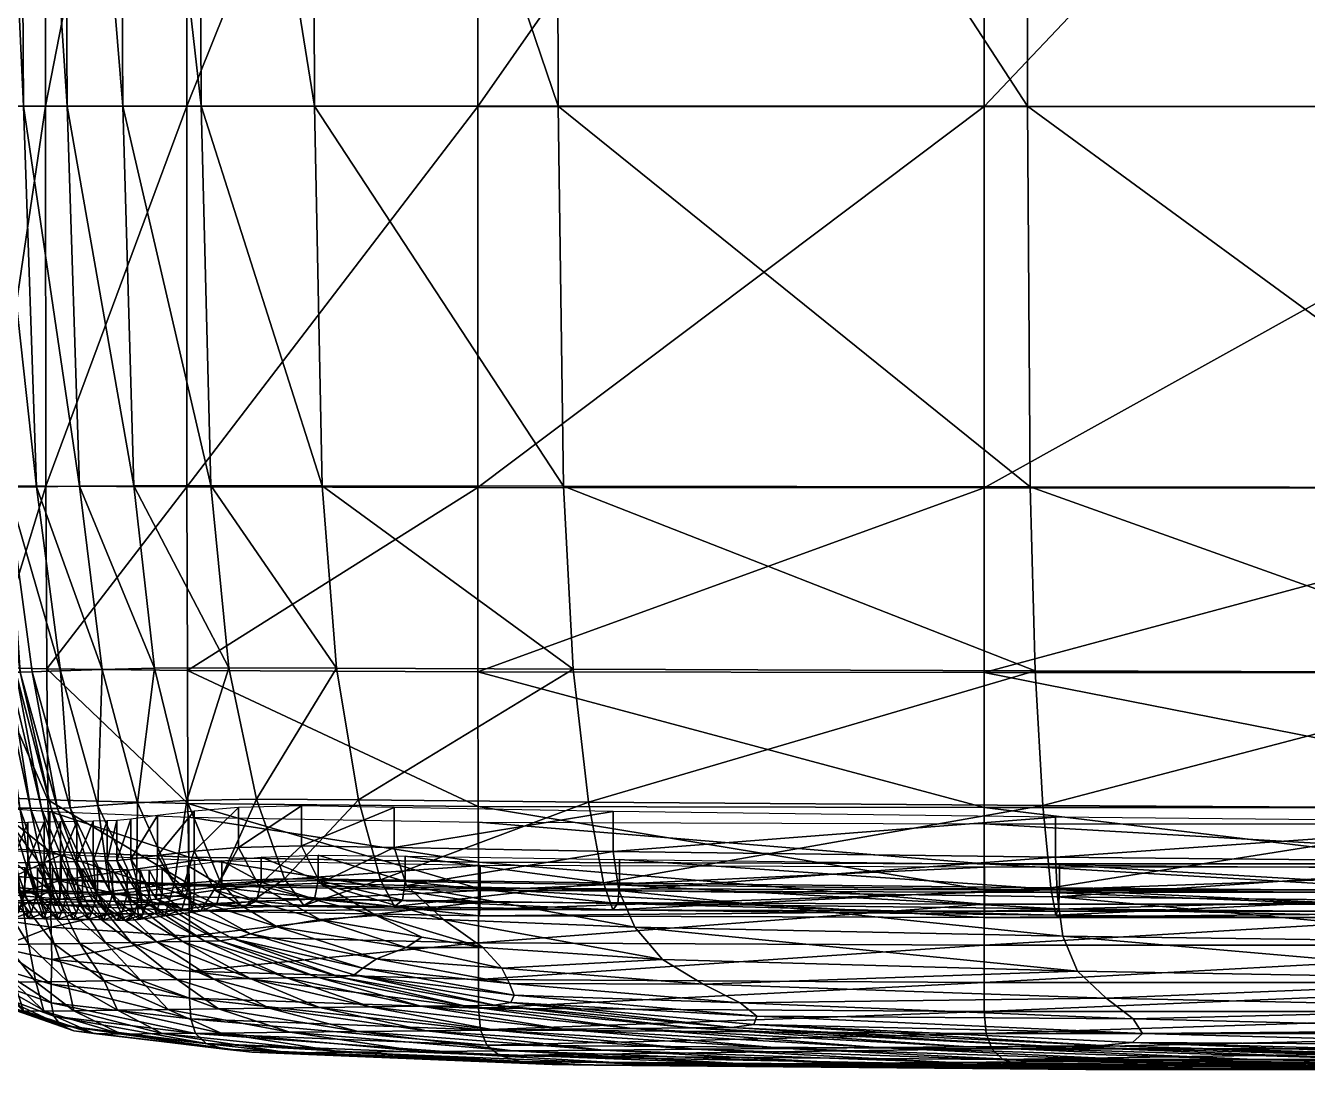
# Model space of a CAD drawing. Header units: centimetres. Extents: x -956 to 956, y -466 to 466.
# Drawn here: x 782.42 to 825.69, y -450.46 to -415.24 of the extents above; entities that cross this region are included whole.
import ezdxf

# ---------------------------------------------------------------- set-up
doc = ezdxf.new("R2010")
doc.units = ezdxf.units.CM
doc.layers.add('fabric', color=7, linetype='Continuous', true_color=0x3d8706)

msp = doc.modelspace()

# ---------------------------------------------------------------- meshes
at = {"layer": 'fabric', "color": 34, "true_color": 0xb1581a}
mesh = msp.add_polyface(dxfattribs=at)
corners = [(865.925, -393.524, -359.946), (865.925, -417.968, -359.936), (837.931, -417.968, -359.936), (837.931, -393.524, -359.946), (865.925, -354.363, -359.946), (837.931, -354.363, -359.946), (865.925, -297.346, -359.946), (837.931, -297.346, -359.946), (847.252, -393.524, 126.157), (847.252, -363.926, 126.157), (833.811, -363.492, 126.128), (833.811, -393.524, 126.128), (847.252, -417.968, 126.045), (833.818, -417.966, 126.016), (857.54, -417.968, 126.045), (857.54, -393.524, 126.158), (857.54, -364.267, 126.158), (847.252, -335.597, 126.157), (847.252, -308.6, 126.157), (833.811, -306.275, 126.128), (833.811, -333.862, 126.128), (857.54, -336.961, 126.157), (857.54, -310.427, 126.158), (865.684, -393.524, 126.157), (865.684, -364.537, 126.157), (865.684, -417.968, 126.045), (865.684, -338.041, 126.157), (816.208, -393.524, 126.038), (816.208, -362.944, 126.038), (800.337, -362.485, 125.505), (816.239, -417.961, 125.931), (800.337, -393.524, 125.505), (816.208, -331.669, 126.038), (800.337, -329.835, 125.505), (816.208, -303.336, 126.038), (814.78, -393.524, -359.946), (814.78, -354.363, -359.946), (814.78, -417.968, -359.936), (797.685, -417.966, -359.898), (797.684, -393.524, -359.907), (814.78, -297.346, -359.946), (797.684, -354.363, -359.907)]
mesh.append_faces([[corners[k] for k in face] for face in [(0, 1, 2), (2, 3, 0), (4, 0, 3), (3, 5, 4), (6, 4, 5), (5, 7, 6), (8, 9, 10), (10, 11, 8), (12, 8, 11), (11, 13, 12), (8, 12, 14), (14, 15, 8), (9, 8, 15), (15, 16, 9), (17, 18, 19), (19, 20, 17), (9, 17, 20), (20, 10, 9), (17, 9, 16), (16, 21, 17), (18, 17, 21), (21, 22, 18), (23, 24, 16), (16, 15, 23), (15, 14, 25), (22, 21, 26), (21, 16, 24), (27, 28, 29), (30, 27, 31), (27, 30, 13), (13, 11, 27), (28, 27, 11), (11, 10, 28), (28, 32, 33), (32, 28, 10), (10, 20, 32), (34, 32, 20), (35, 36, 5), (5, 3, 35), (37, 35, 3), (3, 2, 37), (35, 37, 38), (36, 35, 39), (36, 40, 7), (7, 5, 36), (40, 36, 41)]], dxfattribs={"vtx2": -1, "color": 34})
mesh = msp.add_polyface(dxfattribs=at)
corners = [(788.678, -430.758, 121.939), (788.351, -417.949, 122.173), (785.699, -417.951, 120.039), (786.078, -430.765, 119.853), (783.829, -417.955, 115.589), (780.742, -430.758, -359.113), (780.715, -417.949, -359.133), (781.168, -417.951, -359.401), (781.189, -430.765, -359.378), (783.092, -417.955, -359.611), (792.436, -430.765, 123.787), (792.175, -417.951, 124.058), (788.241, -362.306, 122.251), (788.241, -393.524, 122.251), (792.089, -393.524, 124.148), (800.397, -417.956, 125.406), (800.337, -393.524, 125.505), (792.089, -362.321, 124.148), (800.337, -362.485, 125.505), (816.208, -393.524, 126.038), (816.239, -417.961, 125.931), (797.685, -417.966, -359.898), (797.684, -393.524, -359.907), (814.78, -393.524, -359.946), (783.691, -362.288, 115.633), (783.691, -393.524, 115.633), (785.573, -393.524, 120.1), (785.573, -362.295, 120.1), (781.219, -362.284, 94.548), (781.219, -393.524, 94.548), (782.203, -393.524, 106.785), (782.348, -417.96, 106.757), (781.367, -417.964, 94.533), (782.203, -362.284, 106.785), (783.088, -354.363, -359.619), (783.088, -393.524, -359.619), (781.161, -393.524, -359.408), (780.707, -393.524, -359.14), (781.161, -354.363, -359.408), (797.684, -354.363, -359.907), (787.858, -393.524, -359.792), (787.86, -417.961, -359.783), (787.858, -354.363, -359.792), (780.852, -393.524, 79.916), (780.775, -393.524, 59.412), (780.913, -417.965, 59.402), (780.997, -417.965, 79.905), (780.852, -362.287, 79.916), (780.79, -417.965, 29.549)]
mesh.append_faces([[corners[k] for k in face] for face in [(0, 1, 2), (3, 2, 4), (5, 6, 7), (8, 7, 9), (10, 11, 1), (12, 13, 14), (11, 14, 13), (13, 1, 11), (14, 11, 15), (15, 16, 14), (17, 14, 16), (18, 16, 19), (16, 15, 20), (21, 22, 23), (24, 25, 26), (2, 26, 25), (25, 4, 2), (26, 2, 1), (1, 13, 26), (27, 26, 13), (28, 29, 30), (31, 30, 29), (29, 32, 31), (30, 31, 4), (4, 25, 30), (33, 30, 25), (34, 35, 36), (7, 36, 35), (35, 9, 7), (36, 7, 6), (6, 37, 36), (38, 36, 37), (39, 22, 40), (41, 40, 22), (22, 21, 41), (40, 41, 9), (9, 35, 40), (42, 40, 35), (43, 44, 45), (45, 46, 43), (29, 43, 46), (46, 32, 29), (43, 29, 28), (44, 43, 47), (48, 45, 44)]], dxfattribs={"vtx2": -1, "color": 34})
mesh = msp.add_polyface(dxfattribs=at)
corners = [(780.806, -430.825, -39.524), (780.625, -430.827, -74.047), (781.104, -437.065, -74.078), (781.359, -437.064, -39.561), (780.987, -430.824, -5), (781.614, -437.063, -5.043), (786.078, -430.765, 119.853), (786.776, -436.924, 119.51), (789.281, -436.906, 121.508), (788.678, -430.758, 121.939), (785.699, -417.951, 120.039), (783.829, -417.955, 115.589), (784.244, -430.781, 115.456), (785.01, -436.963, 115.211), (782.786, -430.799, 106.675), (783.596, -437.01, 106.523), (782.348, -417.96, 106.757), (781.367, -417.964, 94.533), (781.813, -430.815, 94.488), (782.637, -437.049, 94.405), (787.868, -430.806, -359.756), (787.881, -437, -359.706), (783.133, -436.941, -359.54), (783.107, -430.782, -359.586), (787.86, -417.961, -359.783), (783.092, -417.955, -359.611), (781.189, -430.765, -359.378), (781.226, -436.898, -359.336), (780.789, -436.881, -359.077), (780.742, -430.758, -359.113), (781.168, -417.951, -359.401), (788.351, -417.949, 122.173), (792.436, -430.765, 123.787), (792.914, -436.92, 123.29), (780.85, -437.066, -108.595), (781.433, -430.82, 79.874), (781.325, -430.821, 59.372), (782.089, -437.062, 59.318), (782.24, -437.062, 79.816), (780.997, -417.965, 79.905), (780.913, -417.965, 59.402), (781.169, -430.822, 29.523), (781.869, -437.063, 29.474), (780.79, -417.965, 29.549)]
mesh.append_faces([[corners[k] for k in face] for face in [(0, 1, 2), (2, 3, 0), (4, 0, 3), (3, 5, 4), (6, 7, 8), (8, 9, 6), (10, 6, 9), (11, 12, 6), (7, 6, 12), (12, 13, 7), (14, 15, 13), (13, 12, 14), (16, 14, 12), (12, 11, 16), (14, 16, 17), (17, 18, 14), (15, 14, 18), (18, 19, 15), (20, 21, 22), (22, 23, 20), (24, 20, 23), (23, 25, 24), (26, 27, 28), (28, 29, 26), (30, 26, 29), (25, 23, 26), (27, 26, 23), (23, 22, 27), (31, 9, 32), (9, 8, 33), (34, 2, 1), (35, 36, 37), (37, 38, 35), (18, 35, 38), (38, 19, 18), (35, 18, 17), (17, 39, 35), (36, 35, 39), (39, 40, 36), (41, 4, 5), (5, 42, 41), (36, 41, 42), (42, 37, 36), (41, 36, 40), (40, 43, 41), (4, 41, 43)]], dxfattribs={"vtx2": -1, "color": 34})
mesh = msp.add_polyface(dxfattribs=at)
corners = [(797.69, -437.051, -359.818), (797.687, -430.827, -359.869), (814.78, -430.833, -359.907), (797.685, -417.966, -359.898), (814.78, -417.968, -359.936), (787.868, -430.806, -359.756), (787.86, -417.961, -359.783), (787.881, -437, -359.706), (792.914, -436.92, 123.29), (792.436, -430.765, 123.787), (788.678, -430.758, 121.939), (800.909, -436.96, 124.56), (800.577, -430.782, 125.108), (792.175, -417.951, 124.058), (800.397, -417.956, 125.406), (791.735, -442.921, 119.755), (789.611, -442.976, 118.119), (790.298, -444.256, 117.442), (792.367, -444.183, 119.19), (791.735, -441.573, 119.755), (787.936, -443.303, -359.502), (797.704, -443.466, -359.604), (797.705, -444.822, -359.548), (787.936, -441.954, -359.502), (797.704, -442.118, -359.604), (794.863, -442.976, 121.263), (795.28, -444.256, 120.708), (802.26, -443.112, 122.326), (802.441, -444.425, 121.73), (802.26, -441.763, 122.326), (794.863, -441.627, 121.263), (793.655, -441.37, 122.519), (801.422, -441.444, 123.712), (790.217, -441.346, 120.84), (789.281, -436.906, 121.508), (791.166, -444.037, 120.089), (794.398, -444.068, 121.658), (801.93, -444.172, 122.769), (797.695, -441.587, -359.738), (787.901, -441.485, -359.631), (797.707, -444.356, -359.468), (787.943, -444.208, -359.364), (814.78, -441.621, -359.774), (797.761, -443.579, -358.037), (788.119, -443.416, -357.936), (788.119, -444.266, -357.936), (792.297, -444.084, 118.769), (790.373, -444.15, 117.32), (790.373, -443.3, 117.32), (792.297, -443.234, 118.77), (795.23, -444.117, 120.163), (795.23, -443.267, 120.163), (802.473, -444.232, 121.166), (802.473, -443.382, 121.166)]
mesh.append_faces([[corners[k] for k in face] for face in [(0, 1, 2), (1, 3, 4), (5, 6, 3), (3, 1, 5), (7, 5, 1), (1, 0, 7), (8, 9, 10), (9, 8, 11), (11, 12, 9), (13, 9, 12), (12, 14, 13), (15, 16, 17), (17, 18, 15), (16, 15, 19), (20, 21, 22), (21, 20, 23), (23, 24, 21), (25, 15, 18), (18, 26, 25), (27, 25, 26), (26, 28, 27), (25, 27, 29), (29, 30, 25), (15, 25, 30), (30, 19, 15), (31, 32, 11), (11, 8, 31), (33, 31, 8), (8, 34, 33), (31, 33, 35), (35, 36, 31), (32, 31, 36), (36, 37, 32), (38, 39, 7), (7, 0, 38), (39, 38, 40), (40, 41, 39), (42, 38, 0), (43, 44, 45), (46, 47, 48), (48, 49, 46), (50, 46, 49), (49, 51, 50), (52, 50, 51), (51, 53, 52)]], dxfattribs={"vtx2": -1, "color": 34})
mesh = msp.add_polyface(dxfattribs=at)
corners = [(814.78, -430.833, -359.907), (814.78, -437.068, -359.855), (797.69, -437.051, -359.818), (814.78, -417.968, -359.936), (797.687, -430.827, -359.869), (837.931, -417.968, -359.936), (837.931, -430.833, -359.907), (837.931, -437.068, -359.855), (833.818, -417.966, 126.016), (833.841, -430.827, 125.682), (847.252, -430.833, 125.706), (833.884, -437.068, 125.068), (847.252, -437.085, 125.082), (816.331, -430.806, 125.611), (816.239, -417.961, 125.931), (800.397, -417.956, 125.406), (800.577, -430.782, 125.108), (816.501, -437.018, 125.023), (800.909, -436.96, 124.56), (814.78, -443.521, -359.639), (797.704, -443.466, -359.604), (797.704, -442.118, -359.604), (814.78, -442.172, -359.639), (837.931, -443.521, -359.639), (837.931, -442.172, -359.639), (817.192, -443.303, 122.627), (802.26, -443.112, 122.326), (802.441, -444.425, 121.73), (834.056, -443.466, 122.566), (817.253, -444.642, 121.99), (834.056, -442.118, 122.566), (817.192, -441.954, 122.627), (802.26, -441.763, 122.326), (833.949, -441.654, 124.114), (847.252, -441.687, 124.115), (834.022, -444.474, 123.071), (816.763, -441.556, 124.111), (801.422, -441.444, 123.712), (801.93, -444.172, 122.769), (817.026, -444.332, 123.107), (814.78, -441.621, -359.774), (837.931, -441.621, -359.774), (837.931, -444.406, -359.502), (814.781, -444.406, -359.502), (797.695, -441.587, -359.738), (797.707, -444.356, -359.468), (837.933, -443.634, -358.07), (814.789, -443.634, -358.07), (814.789, -444.484, -358.07), (797.761, -443.579, -358.037), (797.761, -444.429, -358.037), (802.473, -443.382, 121.166), (817.325, -443.558, 121.447), (817.325, -444.408, 121.447)]
mesh.append_faces([[corners[k] for k in face] for face in [(0, 1, 2), (3, 0, 4), (0, 3, 5), (5, 6, 0), (1, 0, 6), (6, 7, 1), (8, 9, 10), (9, 11, 12), (13, 14, 15), (15, 16, 13), (17, 13, 16), (16, 18, 17), (13, 17, 11), (11, 9, 13), (14, 13, 9), (9, 8, 14), (19, 20, 21), (21, 22, 19), (23, 19, 22), (22, 24, 23), (25, 26, 27), (28, 25, 29), (25, 28, 30), (30, 31, 25), (26, 25, 31), (31, 32, 26), (12, 11, 33), (34, 33, 35), (36, 33, 11), (11, 17, 36), (37, 36, 17), (17, 18, 37), (36, 37, 38), (38, 39, 36), (33, 36, 39), (39, 35, 33), (2, 1, 40), (41, 40, 1), (1, 7, 41), (40, 41, 42), (42, 43, 40), (44, 40, 43), (43, 45, 44), (46, 47, 48), (47, 49, 50), (51, 52, 53)]], dxfattribs={"vtx2": -1, "color": 34})
mesh = msp.add_polyface(dxfattribs=at)
corners = [(780.676, -441.627, -358.626), (780.986, -441.573, -358.927), (780.986, -442.921, -358.927), (791.735, -441.573, 119.755), (789.611, -441.627, 118.119), (789.611, -442.976, 118.119), (788.115, -441.75, 114.216), (788.115, -443.098, 114.216), (786.871, -441.9, 105.907), (786.871, -443.248, 105.907), (785.97, -442.024, 94.069), (785.97, -443.372, 94.069), (783.241, -441.763, -359.349), (787.936, -441.954, -359.502), (787.936, -443.303, -359.502), (781.383, -442.976, -359.163), (781.383, -441.627, -359.163), (783.241, -443.112, -359.349), (787.861, -441.386, 118.979), (790.217, -441.346, 120.84), (789.281, -436.906, 121.508), (786.776, -436.924, 119.51), (786.202, -441.465, 114.829), (785.01, -436.963, 115.211), (787.435, -444.212, 114.399), (788.973, -444.096, 118.38), (784.857, -441.56, 106.286), (783.596, -437.01, 106.523), (783.923, -441.635, 94.276), (782.637, -437.049, 94.405), (786.165, -444.348, 106.018), (782.221, -441.646, -39.618), (782.591, -441.65, -5.11), (781.614, -437.063, -5.043), (781.359, -437.064, -39.561), (781.852, -441.643, -74.126), (781.104, -437.065, -74.078), (781.284, -441.281, -359.273), (780.861, -441.247, -359.022), (780.789, -436.881, -359.077), (781.226, -436.898, -359.336), (783.173, -441.366, -359.469), (783.133, -436.941, -359.54), (783.259, -444.035, -359.212), (781.421, -443.912, -359.035), (787.901, -441.485, -359.631), (787.881, -437, -359.706), (787.943, -444.208, -359.364), (781.482, -441.639, -108.633), (780.85, -437.066, -108.595), (781.113, -441.635, -154.618), (780.595, -437.067, -154.589), (783.499, -441.659, 79.725), (782.24, -437.062, 79.816), (783.28, -441.657, 59.233), (782.089, -437.062, 59.318), (782.96, -441.654, 29.397), (781.869, -437.063, 29.474)]
mesh.append_faces([[corners[k] for k in face] for face in [(0, 1, 2), (3, 4, 5), (4, 6, 7), (6, 8, 9), (8, 10, 11), (12, 13, 14), (15, 2, 1), (1, 16, 15), (16, 12, 17), (18, 19, 20), (20, 21, 18), (22, 18, 21), (21, 23, 22), (18, 22, 24), (19, 18, 25), (26, 22, 23), (23, 27, 26), (28, 26, 27), (27, 29, 28), (22, 26, 30), (31, 32, 33), (33, 34, 31), (35, 31, 34), (34, 36, 35), (37, 38, 39), (39, 40, 37), (41, 37, 40), (40, 42, 41), (37, 41, 43), (38, 37, 44), (45, 41, 42), (42, 46, 45), (41, 45, 47), (48, 35, 36), (36, 49, 48), (50, 48, 49), (49, 51, 50), (52, 28, 29), (29, 53, 52), (54, 52, 53), (53, 55, 54), (56, 54, 55), (55, 57, 56), (32, 56, 57), (57, 33, 32)]], dxfattribs={"vtx2": -1, "color": 34})
mesh = msp.add_polyface(dxfattribs=at)
corners = [(782.497, -443.477, -108.693), (781.947, -443.488, -154.662), (782.307, -444.846, -154.669), (783.048, -443.466, -74.201), (782.936, -444.834, -108.702), (783.048, -442.118, -74.201), (782.497, -442.129, -108.693), (781.947, -442.14, -154.662), (780.676, -442.976, -358.626), (780.986, -442.921, -358.927), (781.022, -444.183, -358.899), (781.383, -442.976, -359.163), (783.241, -443.112, -359.349), (783.253, -444.425, -359.3), (781.406, -444.256, -359.124), (781.383, -441.627, -359.163), (782.221, -441.646, -39.618), (781.852, -441.643, -74.126), (782.713, -444.453, -74.181), (783.184, -444.461, -39.684), (782.591, -441.65, -5.11), (783.259, -444.035, -359.212), (781.421, -443.912, -359.035), (781.284, -441.281, -359.273), (781.051, -443.863, -358.818), (780.861, -441.247, -359.022), (782.046, -443.939, -357.746), (783.626, -444.075, -357.822), (783.626, -443.225, -357.822), (782.046, -443.089, -357.746), (781.957, -443.885, -357.708), (781.957, -443.035, -357.708), (781.936, -443.939, -357.706), (781.936, -443.09, -357.706), (781.922, -444.062, -357.029), (781.922, -443.212, -357.029), (781.855, -444.213, -354.962), (781.855, -443.362, -354.962), (781.796, -443.499, -350.82), (781.796, -444.349, -350.82), (781.809, -443.583, -343.914), (781.809, -444.432, -343.915), (781.904, -443.626, -333.748), (781.904, -444.476, -333.748), (781.396, -443.499, -223.585), (781.396, -442.151, -223.585), (780.92, -443.509, -287.838), (780.92, -442.161, -287.838), (780.892, -444.419, -287.836), (781.3, -444.427, -223.579), (780.743, -441.631, -223.556), (781.113, -441.635, -154.618), (781.771, -444.435, -154.651), (781.482, -441.639, -108.633), (782.242, -444.444, -108.678), (782.96, -441.654, 29.397), (783.655, -444.47, -5.187), (782.09, -443.643, -319.821), (782.09, -444.493, -319.821), (782.39, -443.65, -287.869), (782.39, -444.5, -287.869), (782.826, -443.659, -223.628), (782.826, -444.508, -223.629)]
mesh.append_faces([[corners[k] for k in face] for face in [(0, 1, 2), (3, 0, 4), (0, 3, 5), (5, 6, 0), (1, 0, 6), (6, 7, 1), (8, 9, 10), (11, 12, 13), (13, 14, 11), (9, 11, 14), (14, 10, 9), (12, 11, 15), (16, 17, 18), (18, 19, 16), (20, 16, 19), (21, 22, 23), (22, 24, 25), (26, 27, 28), (28, 29, 26), (30, 26, 29), (29, 31, 30), (32, 30, 31), (31, 33, 32), (34, 32, 33), (33, 35, 34), (36, 34, 35), (35, 37, 36), (37, 38, 39), (38, 40, 41), (40, 42, 43), (44, 1, 7), (7, 45, 44), (46, 44, 45), (45, 47, 46), (48, 49, 50), (51, 50, 49), (49, 52, 51), (53, 51, 52), (52, 54, 53), (17, 53, 54), (54, 18, 17), (55, 20, 56), (42, 57, 58), (57, 59, 60), (59, 61, 62)]], dxfattribs={"vtx2": -1, "color": 34})
mesh = msp.add_polyface(dxfattribs=at)
corners = [(789.611, -442.976, 118.119), (788.115, -443.098, 114.216), (788.814, -444.41, 113.52), (790.298, -444.256, 117.442), (789.611, -441.627, 118.119), (786.871, -443.248, 105.907), (785.97, -443.372, 94.069), (786.837, -444.718, 93.946), (787.656, -444.582, 105.477), (788.115, -441.75, 114.216), (786.871, -441.9, 105.907), (783.241, -443.112, -359.349), (787.936, -443.303, -359.502), (787.941, -444.642, -359.448), (783.241, -441.763, -359.349), (787.435, -444.212, 114.399), (788.973, -444.096, 118.38), (787.861, -441.386, 118.979), (791.166, -444.037, 120.089), (790.217, -441.346, 120.84), (784.857, -441.56, 106.286), (783.923, -441.635, 94.276), (785.26, -444.458, 94.128), (786.165, -444.348, 106.018), (786.202, -441.465, 114.829), (783.184, -444.461, -39.684), (783.655, -444.47, -5.187), (782.591, -441.65, -5.11), (787.943, -444.208, -359.364), (783.259, -444.035, -359.212), (783.173, -441.366, -359.469), (783.626, -444.075, -357.822), (788.119, -444.266, -357.936), (788.119, -443.416, -357.936), (783.626, -443.225, -357.822), (787.031, -443.699, 93.864), (787.888, -443.578, 105.541), (787.888, -444.428, 105.541), (789.042, -443.427, 113.636), (789.042, -444.277, 113.636), (790.373, -443.3, 117.32), (790.373, -444.15, 117.32), (785.502, -443.417, 79.581), (785.175, -443.423, 59.098), (785.998, -444.775, 59.078), (786.371, -444.768, 79.56), (785.97, -442.024, 94.069), (785.502, -442.068, 79.581), (785.175, -442.075, 59.098), (784.699, -443.433, 29.276), (784.148, -443.444, -5.217), (784.824, -444.798, -5.232), (785.454, -444.785, 29.258), (784.699, -442.084, 29.276), (784.148, -442.095, -5.217), (783.598, -443.455, -39.709), (783.048, -443.466, -74.201), (783.566, -444.822, -74.212), (784.195, -444.81, -39.722), (783.598, -442.107, -39.709), (783.048, -442.118, -74.201), (783.499, -441.659, 79.725), (783.28, -441.657, 59.233), (784.534, -444.486, 59.136), (784.814, -444.492, 79.622), (784.126, -444.479, 29.309), (782.96, -441.654, 29.397)]
mesh.append_faces([[corners[k] for k in face] for face in [(0, 1, 2), (2, 3, 0), (1, 0, 4), (5, 6, 7), (1, 5, 8), (5, 1, 9), (6, 5, 10), (11, 12, 13), (12, 11, 14), (15, 16, 17), (16, 18, 19), (20, 21, 22), (22, 23, 20), (23, 15, 24), (25, 26, 27), (28, 29, 30), (31, 32, 33), (33, 34, 31), (35, 36, 37), (36, 38, 39), (38, 40, 41), (42, 43, 44), (6, 42, 45), (42, 6, 46), (46, 47, 42), (43, 42, 47), (47, 48, 43), (49, 50, 51), (43, 49, 52), (49, 43, 48), (48, 53, 49), (50, 49, 53), (53, 54, 50), (55, 56, 57), (50, 55, 58), (55, 50, 54), (54, 59, 55), (56, 55, 59), (59, 60, 56), (61, 62, 63), (63, 64, 61), (21, 61, 64), (64, 22, 21), (26, 65, 66), (62, 66, 65), (65, 63, 62)]], dxfattribs={"vtx2": -1, "color": 34})
mesh = msp.add_polyface(dxfattribs=at)
corners = [(781.475, -445.4, -359.007), (781.406, -444.256, -359.124), (783.253, -444.425, -359.3), (782.307, -444.846, -154.669), (782.936, -444.834, -108.702), (782.497, -443.477, -108.693), (783.566, -444.822, -74.212), (783.048, -443.466, -74.201), (783.655, -444.47, -5.187), (783.184, -444.461, -39.684), (784.041, -445.4, -39.747), (782.713, -444.453, -74.181), (783.536, -445.389, -74.234), (783.423, -444.925, -358.605), (781.698, -444.789, -358.472), (781.421, -443.912, -359.035), (783.259, -444.035, -359.212), (783.575, -444.713, -358.018), (781.959, -444.577, -357.928), (782.046, -443.939, -357.746), (781.957, -443.885, -357.708), (781.83, -444.522, -357.864), (783.626, -444.075, -357.822), (781.936, -443.939, -357.706), (781.922, -444.062, -357.029), (781.732, -444.7, -357.105), (781.773, -444.577, -357.825), (783.836, -444.529, -108.765), (783.331, -444.519, -154.72), (783.331, -443.669, -154.72), (783.836, -443.679, -108.765), (784.34, -444.54, -74.287), (784.34, -443.69, -74.286), (784.139, -445.177, -74.274), (783.634, -445.167, -108.754), (783.13, -445.156, -154.711), (784.195, -444.81, -39.722), (783.598, -443.455, -39.709), (784.824, -444.798, -5.232), (784.148, -443.444, -5.217), (781.678, -444.859, -223.589), (781.947, -443.488, -154.662), (782.021, -445.358, -223.603), (782.526, -445.369, -154.685), (781.771, -444.435, -154.651), (782.242, -444.444, -108.678), (783.031, -445.379, -108.721), (784.126, -444.479, 29.309), (784.546, -445.41, -5.26), (784.845, -444.55, -39.808), (784.644, -445.187, -39.793), (782.09, -444.493, -319.821), (782.39, -444.5, -287.869), (782.188, -445.137, -287.865), (781.889, -445.131, -319.818), (781.904, -444.476, -333.748), (781.904, -443.626, -333.748), (782.09, -443.643, -319.821), (782.826, -444.508, -223.629), (782.625, -445.146, -223.622), (782.39, -443.65, -287.869), (782.826, -443.659, -223.628)]
mesh.append_faces([[corners[k] for k in face] for face in [(0, 1, 2), (3, 4, 5), (4, 6, 7), (8, 9, 10), (9, 11, 12), (13, 14, 15), (15, 16, 13), (14, 13, 17), (17, 18, 14), (19, 20, 21), (21, 18, 19), (22, 19, 18), (18, 17, 22), (23, 24, 25), (20, 23, 26), (26, 21, 20), (27, 28, 29), (29, 30, 27), (31, 27, 30), (30, 32, 31), (27, 31, 33), (33, 34, 27), (28, 27, 34), (34, 35, 28), (6, 36, 37), (36, 38, 39), (40, 3, 41), (42, 43, 44), (11, 45, 46), (43, 46, 45), (45, 44, 43), (47, 8, 48), (49, 31, 32), (50, 33, 31), (51, 52, 53), (53, 54, 51), (55, 51, 54), (51, 55, 56), (52, 51, 57), (58, 28, 35), (35, 59, 58), (52, 58, 59), (59, 53, 52), (58, 52, 60), (28, 58, 61), (61, 29, 28)]], dxfattribs={"vtx2": -1, "color": 34})
mesh = msp.add_polyface(dxfattribs=at)
corners = [(783.289, -445.668, -359.155), (783.253, -444.425, -359.3), (787.941, -444.642, -359.448), (786.837, -444.718, 93.946), (787.656, -444.582, 105.477), (786.871, -443.248, 105.907), (783.241, -443.112, -359.349), (787.435, -444.212, 114.399), (786.165, -444.348, 106.018), (787.116, -445.278, 105.774), (786.235, -445.399, 93.993), (785.26, -444.458, 94.128), (788.022, -445.116, -358.739), (783.423, -444.925, -358.605), (783.259, -444.035, -359.212), (787.943, -444.208, -359.364), (788.094, -444.903, -358.137), (783.575, -444.713, -358.018), (788.119, -444.266, -357.936), (783.626, -444.075, -357.822), (787.695, -445.065, 105.599), (786.832, -445.186, 93.896), (787.031, -444.549, 93.863), (785.998, -444.775, 59.078), (786.371, -444.768, 79.56), (785.502, -443.417, 79.581), (785.97, -443.372, 94.069), (784.824, -444.798, -5.232), (785.454, -444.785, 29.258), (784.699, -443.433, 29.276), (785.175, -443.423, 59.098), (785.787, -445.436, 79.525), (784.814, -444.492, 79.622), (785.488, -445.43, 59.045), (784.534, -444.486, 59.136), (785.051, -445.421, 29.227), (784.126, -444.479, 29.309), (784.546, -445.41, -5.26), (786.591, -444.586, 79.433), (786.291, -444.58, 58.958), (786.291, -443.73, 58.958), (786.591, -443.736, 79.433), (787.031, -443.699, 93.864), (786.39, -445.223, 79.456), (786.09, -445.217, 58.98), (785.855, -444.571, 29.148), (785.35, -444.56, -5.33), (785.35, -443.71, -5.33), (785.855, -443.721, 29.148), (785.654, -445.208, 29.168), (785.149, -445.198, -5.313), (784.34, -443.69, -74.286), (784.845, -443.7, -39.808), (784.845, -444.55, -39.808), (784.644, -445.187, -39.793), (784.34, -444.54, -74.287)]
mesh.append_faces([[corners[k] for k in face] for face in [(0, 1, 2), (3, 4, 5), (2, 1, 6), (7, 8, 9), (10, 9, 8), (8, 11, 10), (12, 13, 14), (14, 15, 12), (13, 12, 16), (16, 17, 13), (18, 19, 17), (17, 16, 18), (20, 21, 22), (23, 24, 25), (24, 3, 26), (27, 28, 29), (28, 23, 30), (31, 10, 11), (11, 32, 31), (33, 31, 32), (32, 34, 33), (35, 33, 34), (34, 36, 35), (37, 35, 36), (38, 39, 40), (40, 41, 38), (22, 38, 41), (41, 42, 22), (38, 22, 21), (21, 43, 38), (39, 38, 43), (43, 44, 39), (45, 46, 47), (47, 48, 45), (39, 45, 48), (48, 40, 39), (45, 39, 44), (44, 49, 45), (46, 45, 49), (49, 50, 46), (51, 52, 53), (46, 53, 52), (52, 47, 46), (53, 46, 50), (50, 54, 53), (55, 53, 54)]], dxfattribs={"vtx2": -1, "color": 34})
mesh = msp.add_polyface(dxfattribs=at)
corners = [(788.934, -448.424, -108.728), (787.228, -448.447, -154.688), (791.337, -449.211, -154.656), (790.64, -448.401, -74.245), (787.536, -447.435, -74.267), (786.302, -447.455, -108.746), (784.049, -449.16, -343.917), (789.139, -449.782, -343.923), (790.057, -449.878, -333.734), (788.77, -447.415, -39.788), (785.986, -446.178, -39.762), (790.004, -447.396, -5.309), (786.852, -446.162, -5.278), (792.358, -445.4, 115.413), (790.298, -444.256, 117.442), (788.814, -444.41, 113.52), (787.656, -444.582, 105.477), (790.009, -445.886, 104.186), (790.912, -445.649, 111.433), (786.837, -444.718, 93.946), (789.436, -446.061, 93.574), (788.115, -443.098, 114.216), (791.166, -444.037, 120.089), (788.973, -444.096, 118.38), (789.756, -445, 117.836), (788.324, -445.127, 114.008), (787.435, -444.212, 114.399), (788.863, -444.915, 113.729), (790.219, -444.787, 117.449), (787.116, -445.278, 105.774), (787.695, -445.065, 105.599), (787.888, -444.428, 105.541), (787.031, -444.549, 93.863), (787.031, -443.699, 93.864), (789.042, -444.277, 113.636), (787.888, -443.578, 105.541), (790.373, -444.15, 117.32), (789.042, -443.427, 113.636), (792.346, -448.378, -39.762), (789.026, -449.236, -223.581), (791.303, -449.902, -319.79), (793.13, -449.886, -287.819), (787.028, -449.257, -287.836), (785.655, -449.272, -319.797), (788.981, -446.124, 79.497), (788.466, -446.133, 59.02), (792.304, -447.359, 58.98), (793.037, -447.347, 79.456), (786.371, -444.768, 79.56), (787.718, -446.147, 29.205), (791.237, -447.376, 29.17), (785.998, -444.775, 59.078)]
mesh.append_faces([[corners[k] for k in face] for face in [(0, 1, 2), (0, 3, 4), (4, 5, 0), (1, 0, 5), (6, 7, 8), (4, 9, 10), (9, 11, 12), (13, 14, 15), (16, 17, 18), (18, 15, 16), (17, 16, 19), (19, 20, 17), (16, 15, 21), (22, 23, 24), (25, 24, 23), (23, 26, 25), (24, 25, 27), (27, 28, 24), (29, 25, 26), (25, 29, 30), (30, 27, 25), (31, 32, 33), (34, 31, 35), (31, 34, 27), (27, 30, 31), (32, 31, 30), (36, 34, 37), (34, 36, 28), (28, 27, 34), (11, 9, 38), (3, 38, 9), (9, 4, 3), (39, 2, 1), (40, 41, 42), (42, 43, 40), (8, 40, 43), (39, 42, 41), (44, 45, 46), (20, 44, 47), (44, 20, 19), (19, 48, 44), (45, 44, 48), (49, 12, 11), (11, 50, 49), (45, 49, 50), (49, 45, 51)]], dxfattribs={"vtx2": -1, "color": 34})
mesh = msp.add_polyface(dxfattribs=at)
corners = [(791.337, -449.211, -154.656), (793.648, -449.185, -108.684), (788.934, -448.424, -108.728), (790.64, -448.401, -74.245), (795.959, -449.16, -74.19), (800.191, -450.297, -333.734), (790.057, -449.878, -333.734), (789.139, -449.782, -343.923), (799.139, -450.197, -343.929), (788.518, -449.584, -350.921), (797.709, -448.401, -358.773), (787.956, -448.065, -358.71), (787.966, -447.144, -359.033), (797.776, -449.126, -357.721), (787.998, -448.757, -357.676), (797.987, -449.644, -355.321), (788.161, -449.253, -355.293), (798.417, -449.989, -350.935), (795.794, -446.004, 115.83), (794.26, -445.272, 117.493), (792.358, -445.4, 115.413), (790.298, -444.256, 117.442), (792.367, -444.183, 119.19), (788.814, -444.41, 113.52), (790.912, -445.649, 111.433), (795.267, -446.349, 113.567), (794.271, -446.728, 109.449), (790.009, -445.886, 104.186), (793.804, -447.048, 102.951), (789.436, -446.061, 93.574), (793.511, -447.268, 93.233), (787.956, -445.963, -359.286), (787.941, -444.642, -359.448), (797.705, -444.822, -359.548), (797.709, -446.194, -359.378), (787.936, -443.303, -359.502), (791.808, -444.934, 119.411), (794.879, -444.967, 120.887), (794.398, -444.068, 121.658), (791.166, -444.037, 120.089), (792.175, -444.721, 118.93), (795.143, -444.755, 120.344), (789.756, -445, 117.836), (790.219, -444.787, 117.449), (797.731, -445.279, -358.841), (788.022, -445.116, -358.739), (787.943, -444.208, -359.364), (797.753, -445.067, -358.238), (788.094, -444.903, -358.137), (797.761, -444.429, -358.037), (788.119, -444.266, -357.936), (790.373, -444.15, 117.32), (792.297, -444.084, 118.769), (792.304, -447.359, 58.98), (791.237, -447.376, 29.17), (795.759, -448.333, 29.205), (794.052, -448.355, -5.278), (790.004, -447.396, -5.309), (792.346, -448.378, -39.762), (791.303, -449.902, -319.79), (789.026, -449.236, -223.581), (795.79, -449.863, -223.551), (793.13, -449.886, -287.819), (793.037, -447.347, 79.456), (788.981, -446.124, 79.497), (788.466, -446.133, 59.02)]
mesh.append_faces([[corners[k] for k in face] for face in [(0, 1, 2), (3, 2, 1), (1, 4, 3), (5, 6, 7), (8, 7, 9), (10, 11, 12), (13, 14, 11), (15, 16, 14), (17, 9, 16), (18, 19, 20), (21, 20, 19), (19, 22, 21), (23, 24, 20), (25, 20, 24), (24, 26, 25), (27, 28, 26), (26, 24, 27), (28, 27, 29), (29, 30, 28), (31, 32, 33), (12, 31, 34), (33, 32, 35), (36, 37, 38), (38, 39, 36), (37, 36, 40), (40, 41, 37), (42, 36, 39), (36, 42, 43), (43, 40, 36), (44, 45, 46), (47, 48, 45), (49, 50, 48), (51, 52, 40), (40, 43, 51), (41, 40, 52), (53, 54, 55), (56, 55, 54), (54, 57, 56), (58, 3, 4), (58, 56, 57), (59, 6, 5), (0, 60, 61), (62, 61, 60), (53, 63, 64), (63, 30, 29), (54, 53, 65)]], dxfattribs={"vtx2": -1, "color": 34})
mesh = msp.add_polyface(dxfattribs=at)
corners = [(797.776, -449.126, -357.721), (797.709, -448.401, -358.773), (814.78, -448.513, -358.794), (797.711, -447.435, -359.113), (814.78, -447.532, -359.14), (798.417, -449.989, -350.935), (797.987, -449.644, -355.321), (815.034, -449.774, -355.33), (814.843, -449.249, -357.736), (816.968, -450.437, -333.734), (800.191, -450.297, -333.734), (799.139, -450.197, -343.929), (816.048, -450.335, -343.931), (801.943, -449.809, -108.623), (798.867, -449.836, -154.61), (810.192, -450.253, -154.571), (805.02, -449.782, -74.113), (795.959, -449.16, -74.19), (798.5, -447.046, 113.443), (805.296, -447.587, 113.799), (803.924, -446.752, 117.216), (797.856, -446.349, 116.532), (798.756, -447.559, 109.064), (806.543, -448.212, 109.093), (798.916, -447.953, 102.686), (807.104, -448.667, 102.495), (798.805, -448.208, 93.199), (807.003, -448.947, 92.942), (797.709, -446.194, -359.378), (814.78, -446.27, -359.408), (797.705, -444.822, -359.548), (814.78, -444.882, -359.581), (796.53, -445.4, 119.042), (802.984, -445.668, 119.943), (795.28, -444.256, 120.708), (802.441, -444.425, 121.73), (797.704, -443.466, -359.604), (794.879, -444.967, 120.887), (802.249, -445.081, 121.939), (801.93, -444.172, 122.769), (795.143, -444.755, 120.344), (802.417, -444.869, 121.359), (814.784, -445.334, -358.875), (797.731, -445.279, -358.841), (797.707, -444.356, -359.468), (814.788, -445.121, -358.272), (797.753, -445.067, -358.238), (814.789, -444.484, -358.07), (797.761, -444.429, -358.037), (795.23, -444.117, 120.163), (802.473, -444.232, 121.166), (801.609, -450.322, -319.783), (798.247, -448.299, 79.497), (797.234, -448.313, 59.02), (804.891, -449.063, 59.06), (806.263, -449.049, 79.369), (800.581, -449.11, -5.201), (802.892, -449.085, 29.293), (795.759, -448.333, 29.205), (811.173, -449.728, -5.093), (808.096, -449.755, -39.603), (798.27, -449.135, -39.696), (803.682, -450.305, -287.805), (793.13, -449.886, -287.819), (806.701, -450.281, -223.525), (795.79, -449.863, -223.551)]
mesh.append_faces([[corners[k] for k in face] for face in [(0, 1, 2), (1, 3, 4), (5, 6, 7), (6, 0, 8), (9, 10, 11), (12, 11, 5), (13, 14, 15), (13, 16, 17), (18, 19, 20), (20, 21, 18), (19, 18, 22), (22, 23, 19), (24, 25, 23), (23, 22, 24), (25, 24, 26), (26, 27, 25), (3, 28, 29), (28, 30, 31), (32, 21, 20), (20, 33, 32), (34, 32, 33), (33, 35, 34), (31, 30, 36), (37, 38, 39), (40, 41, 38), (42, 43, 44), (45, 46, 43), (47, 48, 46), (49, 50, 41), (51, 10, 9), (52, 53, 54), (54, 55, 52), (26, 52, 55), (55, 27, 26), (56, 57, 58), (53, 58, 57), (57, 54, 53), (57, 56, 59), (60, 59, 56), (56, 61, 60), (16, 60, 61), (61, 17, 16), (51, 62, 63), (62, 64, 65), (14, 65, 64), (64, 15, 14)]], dxfattribs={"vtx2": -1, "color": 34})
mesh = msp.add_polyface(dxfattribs=at)
corners = [(814.78, -448.513, -358.794), (814.843, -449.249, -357.736), (797.776, -449.126, -357.721), (814.78, -447.532, -359.14), (797.709, -448.401, -358.773), (815.034, -449.774, -355.33), (815.414, -450.125, -350.94), (798.417, -449.989, -350.935), (797.987, -449.644, -355.321), (799.139, -450.197, -343.929), (816.048, -450.335, -343.931), (816.968, -450.437, -333.734), (810.192, -450.253, -154.571), (813.683, -450.225, -108.571), (801.943, -449.809, -108.623), (805.02, -449.782, -74.113), (817.175, -450.197, -74.047), (805.296, -447.587, 113.799), (818.894, -448.065, 113.396), (817.924, -447.144, 117.137), (803.924, -446.752, 117.216), (806.543, -448.212, 109.093), (819.807, -448.757, 108.348), (807.104, -448.667, 102.495), (820.125, -449.253, 101.483), (807.003, -448.947, 92.942), (814.78, -446.27, -359.408), (797.711, -447.435, -359.113), (814.78, -444.882, -359.581), (797.709, -446.194, -359.378), (817.437, -445.963, 120.081), (817.253, -444.642, 121.99), (802.441, -444.425, 121.73), (802.984, -445.668, 119.943), (797.704, -443.466, -359.604), (814.78, -443.521, -359.639), (817.192, -443.303, 122.627), (802.249, -445.081, 121.939), (817.198, -445.258, 122.242), (817.026, -444.332, 123.107), (801.93, -444.172, 122.769), (802.417, -444.869, 121.359), (817.293, -445.045, 121.645), (797.707, -444.356, -359.468), (814.781, -444.406, -359.502), (814.784, -445.334, -358.875), (797.731, -445.279, -358.841), (814.788, -445.121, -358.272), (797.761, -444.429, -358.037), (814.789, -444.484, -358.07), (814.789, -443.634, -358.07), (797.753, -445.067, -358.238), (817.325, -444.408, 121.447), (802.473, -444.232, 121.166), (802.473, -443.382, 121.166), (818.205, -450.462, -319.781), (820.013, -450.445, -287.8), (803.682, -450.305, -287.805), (801.609, -450.322, -319.783), (806.701, -450.281, -223.525), (822.645, -450.421, -223.516), (806.263, -449.049, 79.369), (818.737, -449.662, 78.818), (816.91, -449.678, 59.022), (804.891, -449.063, 59.06), (814.25, -449.701, 29.417), (802.892, -449.085, 29.293), (811.173, -449.728, -5.093), (808.096, -449.755, -39.603), (820.666, -450.169, -39.524)]
mesh.append_faces([[corners[k] for k in face] for face in [(0, 1, 2), (3, 0, 4), (5, 6, 7), (1, 5, 8), (9, 10, 11), (7, 6, 10), (12, 13, 14), (15, 14, 13), (13, 16, 15), (17, 18, 19), (19, 20, 17), (18, 17, 21), (22, 21, 23), (24, 23, 25), (26, 3, 27), (28, 26, 29), (30, 31, 32), (32, 33, 30), (19, 30, 33), (33, 20, 19), (34, 35, 28), (32, 31, 36), (37, 38, 39), (39, 40, 37), (38, 37, 41), (41, 42, 38), (43, 44, 45), (46, 45, 47), (48, 49, 50), (51, 47, 49), (52, 53, 54), (53, 52, 42), (42, 41, 53), (55, 56, 57), (57, 58, 55), (11, 55, 58), (12, 59, 60), (59, 57, 56), (25, 61, 62), (63, 62, 61), (61, 64, 63), (65, 63, 64), (64, 66, 65), (67, 65, 66), (68, 15, 16), (67, 68, 69)]], dxfattribs={"vtx2": -1, "color": 34})
mesh = msp.add_polyface(dxfattribs=at)
corners = [(834.821, -450.306, -39.497), (837.865, -450.278, -4.97), (824.158, -450.141, -5), (831.777, -450.335, -74.025), (820.666, -450.169, -39.524), (848.195, -450.335, -74.025), (846.998, -449.774, 100.061), (834.563, -449.644, 100.416), (833.997, -449.958, 90.888), (837.931, -447.532, -359.14), (837.931, -448.513, -358.794), (814.78, -448.513, -358.794), (837.969, -449.249, -357.736), (814.843, -449.249, -357.736), (838.084, -449.774, -355.33), (815.034, -449.774, -355.33), (838.314, -450.125, -350.94), (815.414, -450.125, -350.94), (816.048, -450.335, -343.931), (838.697, -450.335, -343.931), (839.252, -450.437, -333.734), (818.894, -448.065, 113.396), (834.482, -448.401, 112.809), (834.24, -447.435, 116.791), (819.807, -448.757, 108.348), (834.653, -449.126, 107.5), (820.125, -449.253, 101.483), (819.789, -449.554, 91.93), (837.931, -444.882, -359.581), (837.931, -446.27, -359.408), (814.78, -446.27, -359.408), (814.78, -447.532, -359.14), (834.072, -444.822, 121.899), (834.118, -446.194, 119.898), (847.252, -446.27, 119.837), (817.437, -445.963, 120.081), (817.253, -444.642, 121.99), (814.78, -443.521, -359.639), (837.931, -443.521, -359.639), (834.056, -443.466, 122.566), (847.257, -444.521, 123.059), (834.022, -444.474, 123.071), (834.086, -445.413, 122.188), (847.274, -445.465, 122.17), (834.13, -445.201, 121.586), (817.198, -445.258, 122.242), (817.293, -445.045, 121.645), (814.781, -444.406, -359.502), (837.931, -444.406, -359.502), (837.932, -445.334, -358.875), (814.784, -445.334, -358.875), (837.933, -445.121, -358.272), (814.789, -444.484, -358.07), (837.933, -444.484, -358.07), (837.933, -443.634, -358.07), (814.788, -445.121, -358.272), (817.325, -443.558, 121.447), (834.145, -443.713, 121.386), (834.145, -444.563, 121.386), (817.325, -444.408, 121.447), (839.999, -450.462, -319.781), (818.205, -450.462, -319.781), (841.091, -450.445, -287.8), (820.013, -450.445, -287.8), (842.68, -450.421, -223.516), (822.645, -450.421, -223.516), (825.689, -450.392, -154.558), (844.519, -450.392, -154.558), (828.733, -450.363, -108.553), (846.357, -450.363, -108.553), (832.741, -450.071, 78.246), (845.349, -450.208, 78.055), (830.668, -450.088, 58.965), (843.541, -450.225, 58.946), (840.909, -450.249, 29.558), (827.649, -450.112, 29.523)]
mesh.append_faces([[corners[k] for k in face] for face in [(0, 1, 2), (3, 0, 4), (0, 3, 5), (6, 7, 8), (9, 10, 11), (10, 12, 13), (12, 14, 15), (14, 16, 17), (18, 19, 20), (17, 16, 19), (21, 22, 23), (24, 25, 22), (26, 7, 25), (27, 8, 7), (28, 29, 30), (29, 9, 31), (32, 33, 34), (23, 33, 35), (33, 32, 36), (37, 38, 28), (36, 32, 39), (40, 41, 42), (43, 42, 44), (45, 42, 41), (46, 44, 42), (47, 48, 49), (50, 49, 51), (52, 53, 54), (55, 51, 53), (56, 57, 58), (59, 58, 44), (20, 60, 61), (60, 62, 63), (62, 64, 65), (66, 65, 64), (64, 67, 66), (68, 66, 67), (3, 68, 69), (8, 70, 71), (70, 72, 73), (74, 73, 72), (72, 75, 74), (1, 74, 75), (75, 2, 1), (70, 8, 27)]], dxfattribs={"vtx2": -1, "color": 34})
mesh = msp.add_polyface(dxfattribs=at)
corners = [(795.959, -449.16, -74.19), (793.648, -449.185, -108.684), (801.943, -449.809, -108.623), (798.867, -449.836, -154.61), (791.337, -449.211, -154.656), (795.267, -446.349, 113.567), (798.5, -447.046, 113.443), (797.856, -446.349, 116.532), (795.794, -446.004, 115.83), (794.271, -446.728, 109.449), (798.756, -447.559, 109.064), (793.804, -447.048, 102.951), (798.916, -447.953, 102.686), (793.511, -447.268, 93.233), (798.805, -448.208, 93.199), (789.139, -449.782, -343.923), (799.139, -450.197, -343.929), (800.191, -450.297, -333.734), (788.518, -449.584, -350.921), (798.417, -449.989, -350.935), (787.966, -447.144, -359.033), (797.711, -447.435, -359.113), (797.709, -448.401, -358.773), (787.956, -448.065, -358.71), (797.776, -449.126, -357.721), (787.998, -448.757, -357.676), (797.987, -449.644, -355.321), (788.161, -449.253, -355.293), (792.358, -445.4, 115.413), (797.705, -444.822, -359.548), (797.709, -446.194, -359.378), (787.956, -445.963, -359.286), (796.53, -445.4, 119.042), (795.28, -444.256, 120.708), (792.367, -444.183, 119.19), (794.26, -445.272, 117.493), (801.93, -444.172, 122.769), (794.398, -444.068, 121.658), (794.879, -444.967, 120.887), (802.249, -445.081, 121.939), (795.143, -444.755, 120.344), (787.943, -444.208, -359.364), (797.707, -444.356, -359.468), (797.731, -445.279, -358.841), (788.022, -445.116, -358.739), (797.753, -445.067, -358.238), (788.119, -444.266, -357.936), (797.761, -444.429, -358.037), (797.761, -443.579, -358.037), (788.094, -444.903, -358.137), (802.417, -444.869, 121.359), (795.23, -444.117, 120.163), (792.297, -444.084, 118.769), (798.247, -448.299, 79.497), (793.037, -447.347, 79.456), (797.234, -448.313, 59.02), (792.304, -447.359, 58.98), (795.759, -448.333, 29.205), (794.052, -448.355, -5.278), (800.581, -449.11, -5.201), (798.27, -449.135, -39.696), (792.346, -448.378, -39.762), (801.609, -450.322, -319.783), (791.303, -449.902, -319.79), (793.13, -449.886, -287.819), (795.79, -449.863, -223.551), (803.682, -450.305, -287.805)]
mesh.append_faces([[corners[k] for k in face] for face in [(0, 1, 2), (3, 2, 1), (1, 4, 3), (5, 6, 7), (7, 8, 5), (6, 5, 9), (9, 10, 6), (11, 12, 10), (10, 9, 11), (12, 11, 13), (13, 14, 12), (15, 16, 17), (18, 19, 16), (20, 21, 22), (23, 22, 24), (25, 24, 26), (27, 26, 19), (28, 5, 8), (29, 30, 31), (30, 21, 20), (32, 33, 34), (34, 35, 32), (7, 32, 35), (35, 8, 7), (36, 37, 38), (39, 38, 40), (41, 42, 43), (44, 43, 45), (46, 47, 48), (49, 45, 47), (50, 40, 51), (52, 51, 40), (53, 14, 13), (13, 54, 53), (55, 53, 54), (54, 56, 55), (57, 58, 59), (57, 55, 56), (0, 60, 61), (58, 61, 60), (60, 59, 58), (17, 62, 63), (64, 63, 62), (65, 3, 4), (65, 64, 66)]], dxfattribs={"vtx2": -1, "color": 34})
mesh = msp.add_polyface(dxfattribs=at)
corners = [(824.158, -450.141, -5), (820.666, -450.169, -39.524), (834.821, -450.306, -39.497), (817.175, -450.197, -74.047), (831.777, -450.335, -74.025), (814.78, -448.513, -358.794), (814.78, -447.532, -359.14), (837.931, -447.532, -359.14), (814.843, -449.249, -357.736), (837.931, -448.513, -358.794), (815.034, -449.774, -355.33), (837.969, -449.249, -357.736), (815.414, -450.125, -350.94), (838.084, -449.774, -355.33), (839.252, -450.437, -333.734), (816.968, -450.437, -333.734), (816.048, -450.335, -343.931), (838.697, -450.335, -343.931), (834.24, -447.435, 116.791), (817.924, -447.144, 117.137), (818.894, -448.065, 113.396), (806.543, -448.212, 109.093), (819.807, -448.757, 108.348), (834.482, -448.401, 112.809), (834.653, -449.126, 107.5), (820.125, -449.253, 101.483), (807.104, -448.667, 102.495), (807.003, -448.947, 92.942), (819.789, -449.554, 91.93), (834.563, -449.644, 100.416), (814.78, -446.27, -359.408), (814.78, -444.882, -359.581), (837.931, -444.882, -359.581), (837.931, -446.27, -359.408), (817.437, -445.963, 120.081), (817.253, -444.642, 121.99), (834.118, -446.194, 119.898), (814.78, -443.521, -359.639), (834.022, -444.474, 123.071), (817.026, -444.332, 123.107), (817.198, -445.258, 122.242), (834.086, -445.413, 122.188), (817.293, -445.045, 121.645), (837.932, -445.334, -358.875), (814.784, -445.334, -358.875), (814.781, -444.406, -359.502), (837.933, -445.121, -358.272), (814.788, -445.121, -358.272), (837.933, -444.484, -358.07), (814.789, -444.484, -358.07), (834.145, -444.563, 121.386), (817.325, -444.408, 121.447), (817.325, -443.558, 121.447), (834.13, -445.201, 121.586), (818.205, -450.462, -319.781), (820.013, -450.445, -287.8), (839.999, -450.462, -319.781), (822.645, -450.421, -223.516), (825.689, -450.392, -154.558), (810.192, -450.253, -154.571), (806.701, -450.281, -223.525), (841.091, -450.445, -287.8), (828.733, -450.363, -108.553), (813.683, -450.225, -108.571), (818.737, -449.662, 78.818), (816.91, -449.678, 59.022), (830.668, -450.088, 58.965), (832.741, -450.071, 78.246), (814.25, -449.701, 29.417), (811.173, -449.728, -5.093), (827.649, -450.112, 29.523), (808.096, -449.755, -39.603)]
mesh.append_faces([[corners[k] for k in face] for face in [(0, 1, 2), (1, 3, 4), (5, 6, 7), (8, 5, 9), (10, 8, 11), (12, 10, 13), (14, 15, 16), (17, 16, 12), (18, 19, 20), (21, 22, 20), (23, 20, 22), (24, 22, 25), (26, 25, 22), (27, 28, 25), (29, 25, 28), (30, 31, 32), (6, 30, 33), (34, 19, 18), (35, 34, 36), (32, 31, 37), (38, 39, 40), (41, 40, 42), (43, 44, 45), (46, 47, 44), (48, 49, 47), (50, 51, 52), (53, 42, 51), (54, 15, 14), (55, 54, 56), (57, 58, 59), (55, 57, 60), (57, 55, 61), (62, 4, 3), (3, 63, 62), (58, 62, 63), (63, 59, 58), (64, 65, 66), (66, 67, 64), (28, 64, 67), (64, 28, 27), (68, 69, 0), (0, 70, 68), (65, 68, 70), (70, 66, 65), (3, 1, 71), (1, 0, 69)]], dxfattribs={"vtx2": -1, "color": 34})
mesh = msp.add_polyface(dxfattribs=at)
corners = [(781.475, -447.047, -358.556), (781.133, -446.349, -358.521), (781.257, -446.004, -358.721), (781.521, -446.349, -358.816), (784.195, -444.81, -39.722), (783.566, -444.822, -74.212), (785.12, -446.193, -74.245), (780.881, -445.4, -358.556), (781.133, -445.272, -358.816), (781.02, -446.728, -357.56), (780.713, -445.649, -357.579), (780.977, -447.048, -355.227), (781.475, -445.4, -359.007), (783.253, -444.425, -359.3), (783.289, -445.668, -359.155), (783.312, -446.752, -358.926), (784.041, -445.4, -39.747), (784.546, -445.41, -5.26), (783.655, -444.47, -5.187), (783.536, -445.389, -74.234), (783.184, -444.461, -39.684), (784.139, -445.177, -74.274), (784.644, -445.187, -39.793), (781.004, -445.282, -343.916), (780.992, -445.199, -350.864), (781.595, -444.987, -350.831), (781.608, -445.07, -343.915), (781.099, -445.326, -333.741), (781.703, -445.113, -333.746), (781.259, -446.263, -319.802), (781.773, -446.254, -287.847), (781.134, -444.869, -287.84), (780.76, -444.877, -319.799), (780.924, -446.25, -333.734), (782.522, -446.24, -223.602), (783.388, -446.225, -154.688), (782.307, -444.846, -154.669), (781.678, -444.859, -223.589), (784.254, -446.209, -108.728), (782.936, -444.834, -108.702), (781.285, -445.343, -319.809), (781.889, -445.131, -319.818), (781.585, -445.349, -287.852), (782.188, -445.137, -287.865), (782.021, -445.358, -223.603), (782.625, -445.146, -223.622), (782.526, -445.369, -154.685), (783.13, -445.156, -154.711), (783.031, -445.379, -108.721), (782.713, -444.453, -74.181), (783.634, -445.167, -108.754)]
mesh.append_faces([[corners[k] for k in face] for face in [(0, 1, 2), (2, 3, 0), (4, 5, 6), (1, 7, 8), (8, 2, 1), (7, 1, 9), (9, 10, 7), (10, 9, 11), (12, 3, 2), (2, 8, 12), (13, 14, 12), (3, 12, 14), (14, 15, 3), (16, 17, 18), (19, 16, 20), (16, 19, 21), (21, 22, 16), (17, 16, 22), (23, 24, 25), (25, 26, 23), (27, 23, 26), (26, 28, 27), (29, 30, 31), (31, 32, 29), (33, 29, 32), (34, 35, 36), (36, 37, 34), (30, 34, 37), (37, 31, 30), (38, 6, 5), (5, 39, 38), (35, 38, 39), (39, 36, 35), (40, 27, 28), (28, 41, 40), (42, 40, 41), (41, 43, 42), (44, 42, 43), (43, 45, 44), (46, 44, 45), (45, 47, 46), (48, 19, 49), (48, 46, 47), (47, 50, 48), (19, 48, 50), (50, 21, 19)]], dxfattribs={"vtx2": -1, "color": 34})
mesh = msp.add_polyface(dxfattribs=at)
corners = [(786.302, -447.455, -108.746), (785.069, -447.474, -154.701), (787.228, -448.447, -154.688), (790.057, -449.878, -333.734), (784.724, -449.25, -333.734), (784.049, -449.16, -343.917), (789.139, -449.782, -343.923), (783.607, -448.975, -350.905), (788.518, -449.584, -350.921), (787.956, -448.065, -358.71), (783.289, -447.587, -358.629), (783.312, -446.752, -358.926), (787.966, -447.144, -359.033), (787.998, -448.757, -357.676), (783.286, -448.212, -357.621), (788.161, -449.253, -355.293), (783.372, -448.667, -355.26), (785.986, -446.178, -39.762), (786.852, -446.162, -5.278), (784.824, -444.798, -5.232), (784.195, -444.81, -39.722), (785.12, -446.193, -74.245), (787.536, -447.435, -74.267), (788.77, -447.415, -39.788), (787.956, -445.963, -359.286), (783.289, -445.668, -359.155), (787.941, -444.642, -359.448), (787.116, -445.278, 105.774), (786.235, -445.399, 93.993), (786.832, -445.186, 93.896), (787.695, -445.065, 105.599), (784.644, -445.187, -39.793), (785.149, -445.198, -5.313), (784.546, -445.41, -5.26), (785.655, -449.272, -319.797), (787.028, -449.257, -287.836), (784.047, -448.489, -287.847), (785.522, -448.469, -223.602), (783.835, -447.494, -223.611), (789.026, -449.236, -223.581), (784.254, -446.209, -108.728), (786.371, -444.768, 79.56), (785.998, -444.775, 59.078), (788.466, -446.133, 59.02), (785.454, -444.785, 29.258), (787.718, -446.147, 29.205), (785.787, -445.436, 79.525), (785.488, -445.43, 59.045), (786.09, -445.217, 58.98), (786.39, -445.223, 79.456), (785.051, -445.421, 29.227), (785.654, -445.208, 29.168)]
mesh.append_faces([[corners[k] for k in face] for face in [(0, 1, 2), (3, 4, 5), (6, 5, 7), (7, 8, 6), (9, 10, 11), (11, 12, 9), (10, 9, 13), (13, 14, 10), (15, 16, 14), (14, 13, 15), (16, 15, 8), (8, 7, 16), (17, 18, 19), (19, 20, 17), (21, 17, 20), (17, 21, 22), (18, 17, 23), (24, 12, 11), (11, 25, 24), (26, 24, 25), (27, 28, 29), (29, 30, 27), (31, 32, 33), (34, 35, 36), (37, 2, 1), (1, 38, 37), (37, 36, 35), (35, 39, 37), (2, 37, 39), (34, 4, 3), (1, 0, 40), (21, 40, 0), (0, 22, 21), (41, 42, 43), (42, 44, 45), (18, 45, 44), (44, 19, 18), (46, 47, 48), (48, 49, 46), (28, 46, 49), (49, 29, 28), (50, 33, 32), (32, 51, 50), (47, 50, 51), (51, 48, 47)]], dxfattribs={"vtx2": -1, "color": 34})
mesh = msp.add_polyface(dxfattribs=at)
corners = [(781.87, -448.401, -343.912), (784.049, -449.16, -343.917), (784.724, -449.25, -333.734), (782.352, -448.482, -333.734), (781.219, -447.435, -343.91), (781.549, -447.506, -333.734), (781.032, -447.29, -350.889), (781.571, -448.233, -350.893), (783.607, -448.975, -350.905), (783.289, -447.587, -358.629), (781.475, -447.047, -358.556), (781.521, -446.349, -358.816), (783.312, -446.752, -358.926), (783.286, -448.212, -357.621), (781.419, -447.559, -357.579), (781.133, -446.349, -358.521), (781.02, -446.728, -357.56), (781.436, -447.953, -355.237), (780.977, -447.048, -355.227), (783.372, -448.667, -355.26), (780.619, -445.886, -355.237), (780.712, -446.194, -343.912), (780.924, -446.25, -333.734), (780.613, -446.078, -350.893), (783.034, -448.502, -319.802), (784.047, -448.489, -287.847), (782.768, -447.511, -287.852), (782.036, -447.523, -319.804), (785.655, -449.272, -319.797), (785.522, -448.469, -223.602), (783.835, -447.494, -223.611), (781.259, -446.263, -319.802), (781.773, -446.254, -287.847), (782.522, -446.24, -223.602), (783.388, -446.225, -154.688), (785.069, -447.474, -154.701), (784.254, -446.209, -108.728)]
mesh.append_faces([[corners[k] for k in face] for face in [(0, 1, 2), (2, 3, 0), (4, 0, 3), (3, 5, 4), (0, 4, 6), (6, 7, 0), (1, 0, 7), (7, 8, 1), (9, 10, 11), (11, 12, 9), (10, 9, 13), (13, 14, 10), (15, 10, 14), (14, 16, 15), (17, 18, 16), (16, 14, 17), (19, 17, 14), (14, 13, 19), (17, 19, 8), (8, 7, 17), (18, 17, 7), (7, 6, 18), (20, 18, 6), (21, 4, 5), (5, 22, 21), (4, 21, 23), (23, 6, 4), (24, 25, 26), (26, 27, 24), (3, 24, 27), (27, 5, 3), (24, 3, 2), (2, 28, 24), (25, 24, 28), (25, 29, 30), (30, 26, 25), (31, 22, 5), (5, 27, 31), (32, 31, 27), (27, 26, 32), (33, 32, 26), (26, 30, 33), (34, 33, 30), (30, 35, 34), (36, 34, 35)]], dxfattribs={"vtx2": -1, "color": 34})

doc.saveas('drawing.dxf')
